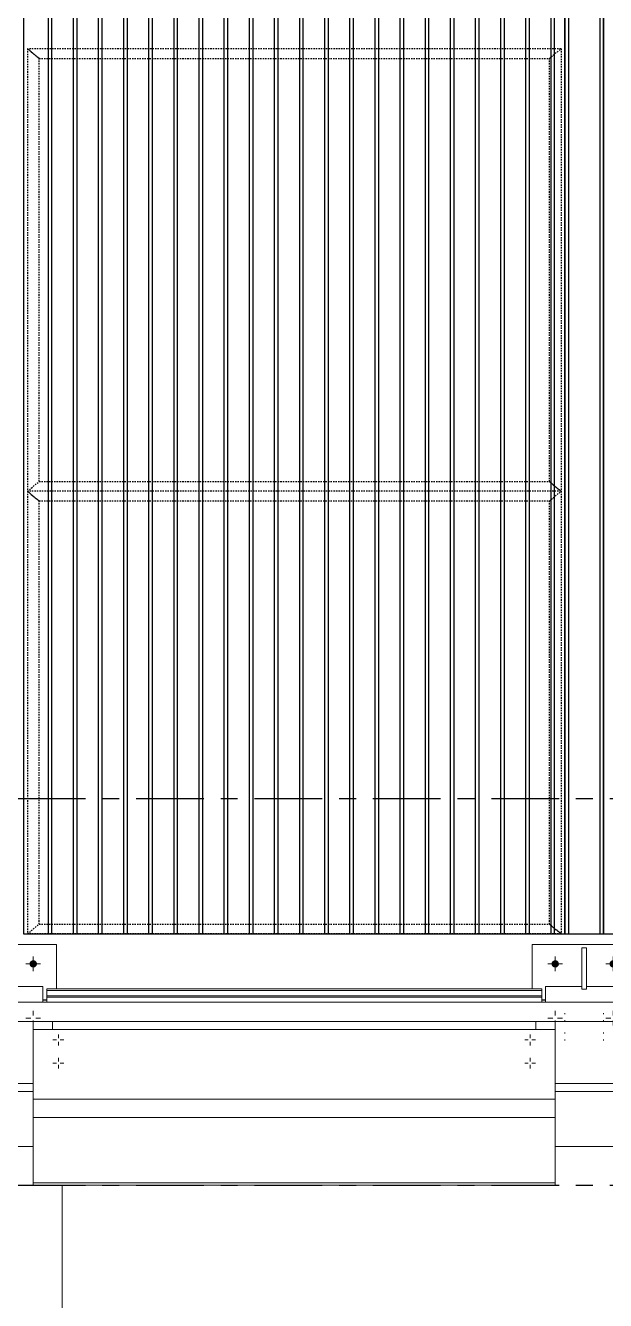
# Model space of a CAD drawing. Header units: millimetres. Extents: x 3774 to 718460, y -768339 to 192544.
# Drawn here: x 438511 to 440011, y -728615 to -725317 of the extents above; entities that cross this region are included whole.
import ezdxf
from ezdxf.xclip import XClip

# ---------------------------------------------------------------- set-up
doc = ezdxf.new("R2010")
doc.units = ezdxf.units.MM
doc.header["$XCLIPFRAME"] = 0
doc.set_wipeout_variables(frame=1)
for name, pattern in [('TA_GL_000.70000', [1.925, 0.7, -0.175, 0.175, -0.175, 0.7]), ('TA_HL_001.00000', [6.5, 3.55, -2.95]), ('XKITLINE00', [0]), ('XKITLINE02', [4, 2, -2])]:
    doc.linetypes.add(name, pattern=pattern)
for name, color, linetype in [('000 - 0_SYM_DWG_GRIDLINE_MAIN_COLOR_251', 7, 'Continuous'), ('010 - ASPG_EXTR_MAIN_COLOR_2', 7, 'Continuous'), ('010 - ASPG_EXTR_WIPEOUT_', 7, 'Continuous'), ('010 - ASPG_FRAMING_MAIN_COLOR_1', 7, 'Continuous'), ('010 - ASPG_FRAMING_SUB_COLOR_2', 7, 'Continuous'), ('010 - ASPG_FRAMING_SUB_COLOR_3', 7, 'Continuous')]:
    doc.layers.add(name, color=color, linetype=linetype)
doc.layers.add('Bolt', color=7, linetype='Continuous', lineweight=0)
doc.layers.add('Part', color=7, linetype='Continuous', lineweight=0)
doc.styles.add('TA', font='', dxfattribs={"height": 4.5})
doc.styles.get('TA').set_extended_font_data('Cordia New')

# ---------------------------------------------------------------- blocks, each defined once
blk = doc.blocks.new('*A6363518')
at = {"layer": 'Part', "color": 7, "linetype": 'XKITLINE00', "lineweight": 0}
for p, q in [((2328.169484, -128.668902), (2192.969406, -128.668902)), ((2328.169484, -129.068902), (2192.969406, -129.068902))]:
    blk.add_line(p, q, dxfattribs=at)
blk = doc.blocks.new('*A6373519')
at = {"layer": 'Part', "color": 7, "linetype": 'XKITLINE00', "lineweight": 0}
for p, q in [((2328.969518, -124.453462), (2179.563596, -124.453462)), ((2286.969484, -131.653462), (2288.169484, -131.653462)), ((2298.969484, -131.653462), (2300.169484, -131.653462))]:
    blk.add_line(p, q, dxfattribs=at)
blk = doc.blocks.new('*A13394221')
at = {"layer": 'Part', "color": 7, "linetype": 'XKITLINE00', "lineweight": 0}
blk.add_line((2288.769525, -124.453462), (2288.769525, -87.253462), dxfattribs=at)
blk = doc.blocks.new('*A13404222')
at = {"layer": 'Part', "color": 7, "linetype": 'XKITLINE00', "lineweight": 0}
for p, q in [((2290.969603, -116.053462), (2290.969603, -104.621462)), ((2291.769603, -116.053462), (2291.769603, -104.621462)), ((2290.969603, -124.133462), (2290.969603, -116.621462)), ((2291.769603, -124.133462), (2291.769603, -116.621462)), ((2290.969603, -124.133462), (2291.769603, -124.133462))]:
    blk.add_line(p, q, dxfattribs=at)
blk = doc.blocks.new('*A13414223')
at = {"layer": 'Part', "color": 7, "linetype": 'XKITLINE00', "lineweight": 0}
for p, q in [((2298.76952, -128.344459), (2299.52152, -128.344459)), ((2298.76952, -128.668902), (2298.76952, -128.344459)), ((2299.61752, -128.344459), (2300.36952, -128.344459)), ((2300.36952, -128.668902), (2300.36952, -128.344459))]:
    blk.add_line(p, q, dxfattribs=at)
blk = doc.blocks.new('*A13434225')
at = {"layer": 'Part', "color": 7, "linetype": 'XKITLINE00', "lineweight": 0}
for p, q in [((2288.169484, -131.053462), (2288.169484, -129.233462)), ((2298.969484, -129.233462), (2288.169484, -129.233462)), ((2298.969484, -132.405462), (2298.969484, -129.233462)), ((2288.169484, -130.67527), (2298.969484, -130.67527)), ((2288.169484, -131.053462), (2288.169484, -132.453462)), ((2298.969484, -131.053462), (2288.169484, -131.053462)), ((2288.169484, -132.405462), (2298.969484, -132.405462)), ((2298.969484, -132.453462), (2288.169484, -132.453462)), ((2298.969484, -132.405462), (2298.969484, -132.453462))]:
    blk.add_line(p, q, dxfattribs=at)
blk = doc.blocks.new('*A13444226')
at = {"layer": 'Part', "color": 7, "linetype": 'XKITLINE00', "lineweight": 0}
for p, q in [((2288.44952, -128.391525), (2288.44952, -128.535285)), ((2288.44952, -128.391525), (2298.68952, -128.391525)), ((2288.44952, -128.422926), (2298.68952, -128.422926)), ((2298.68952, -128.391525), (2298.68952, -128.535285)), ((2288.36952, -128.619931), (2288.44952, -128.619931)), ((2288.36952, -128.622652), (2288.44952, -128.622652)), ((2298.68952, -128.619931), (2298.76952, -128.619931)), ((2298.68952, -128.622652), (2298.76952, -128.622652))]:
    blk.add_line(p, q, dxfattribs=at)
blk = doc.blocks.new('*A13474229')
at = {"layer": 'Part', "color": 7, "linetype": 'XKITLINE00', "lineweight": 0}
for p, q in [((2288.44952, -128.668902), (2288.44952, -128.535285)), ((2288.44952, -128.535285), (2298.68952, -128.535285)), ((2288.44952, -128.566686), (2298.68952, -128.566686)), ((2298.68952, -128.535285), (2298.68952, -128.668902))]:
    blk.add_line(p, q, dxfattribs=at)
blk = doc.blocks.new('*A13484230')
at = {"layer": 'Part', "color": 7, "linetype": 'XKITLINE00', "lineweight": 0}
for p, q in [((2291.305603, -124.173462), (2290.865603, -124.173462)), ((2290.865603, -124.173462), (2290.865603, -124.213462)), ((2291.305603, -124.133462), (2291.305603, -124.173462)), ((2291.345603, -124.213462), (2291.345603, -124.133462))]:
    blk.add_line(p, q, dxfattribs=at)
blk = doc.blocks.new('*A13494231')
at = {"layer": 'Part', "color": 7, "linetype": 'XKITLINE00', "lineweight": 0}
for p, q in [((2290.329603, -124.453462), (2290.489603, -124.293462)), ((2290.489603, -124.293462), (2292.249603, -124.293462)), ((2292.249603, -124.293462), (2292.409603, -124.453462))]:
    blk.add_line(p, q, dxfattribs=at)
blk = doc.blocks.new('*A13504232')
at = {"layer": 'Part', "color": 7, "linetype": 'XKITLINE00', "lineweight": 0}
for p, q in [((2292.249603, -124.213462), (2290.489603, -124.213462)), ((2290.489603, -124.213462), (2290.489603, -124.293462)), ((2292.249603, -124.213462), (2292.249603, -124.293462)), ((2292.249603, -124.293462), (2290.489603, -124.293462))]:
    blk.add_line(p, q, dxfattribs=at)
blk = doc.blocks.new('*A13514233')
at = {"layer": 'Part', "color": 7, "linetype": 'XKITLINE00', "lineweight": 0}
for p, q in [((2298.489552, -127.474849), (2300.649552, -127.474849)), ((2298.489552, -128.391525), (2298.489552, -127.474849)), ((2300.649552, -127.474849), (2300.649552, -128.391525)), ((2298.969484, -130.514849), (2300.169484, -130.514849))]:
    blk.add_line(p, q, dxfattribs=at)
blk = doc.blocks.new('*A13524234')
at = {"layer": 'Part', "color": 7, "linetype": 'XKITLINE00', "lineweight": 0}
for p, q in [((2299.61752, -127.544569), (2299.52152, -127.544569)), ((2299.52152, -128.395979), (2299.52152, -127.544569)), ((2299.61752, -128.395979), (2299.61752, -127.544569)), ((2299.61752, -128.395979), (2299.52152, -128.395979))]:
    blk.add_line(p, q, dxfattribs=at)
blk = doc.blocks.new('*A13544236')
at = {"layer": 'Part', "color": 7, "linetype": 'XKITLINE00', "lineweight": 0}
for p, q in [((2286.489552, -127.474849), (2288.649552, -127.474849)), ((2286.489552, -128.391525), (2286.489552, -127.474849)), ((2288.649552, -127.474849), (2288.649552, -128.391525)), ((2286.969484, -130.514849), (2288.169484, -130.514849))]:
    blk.add_line(p, q, dxfattribs=at)
blk = doc.blocks.new('*A13564238')
at = {"layer": 'Part', "color": 7, "linetype": 'XKITLINE00', "lineweight": 0}
for p, q in [((2298.569484, -129.068902), (2288.569406, -129.068902)), ((2288.569406, -129.068902), (2288.569406, -129.233462)), ((2298.569484, -129.233462), (2298.569484, -129.068902))]:
    blk.add_line(p, q, dxfattribs=at)
blk = doc.blocks.new('*A13574239')
at = {"layer": 'Part', "color": 7, "linetype": 'XKITLINE00', "lineweight": 0}
for p, q in [((2298.969484, -129.069203), (2300.169406, -129.069203)), ((2298.969484, -130.349203), (2300.169484, -130.349203))]:
    blk.add_line(p, q, dxfattribs=at)
blk = doc.blocks.new('*A13594241')
at = {"layer": 'Part', "color": 7, "linetype": 'XKITLINE00', "lineweight": 0}
for p, q in [((2298.569484, -129.068902), (2298.969484, -129.068902)), ((2298.569484, -129.233462), (2298.569484, -129.068902)), ((2298.969484, -129.068902), (2298.969484, -129.233462))]:
    blk.add_line(p, q, dxfattribs=at)
blk = doc.blocks.new('*A13604242')
at = {"layer": 'Part', "color": 7, "linetype": 'XKITLINE00', "lineweight": 0}
for p, q in [((2286.969484, -129.069203), (2288.169406, -129.069203)), ((2286.969484, -130.349203), (2288.169484, -130.349203))]:
    blk.add_line(p, q, dxfattribs=at)
blk = doc.blocks.new('*A13614243')
at = {"layer": 'Part', "color": 7, "linetype": 'XKITLINE00', "lineweight": 0}
for p, q in [((2288.569406, -129.068902), (2288.169406, -129.068902)), ((2288.169406, -129.068902), (2288.169406, -129.233462)), ((2288.569406, -129.233462), (2288.569406, -129.068902))]:
    blk.add_line(p, q, dxfattribs=at)
blk = doc.blocks.new('*A13634245')
at = {"layer": 'Part', "color": 7, "linetype": 'XKITLINE00', "lineweight": 0}
for p, q in [((2290.969603, -116.573462), (2290.969603, -116.621462)), ((2290.969603, -116.621462), (2291.769603, -116.621462)), ((2291.769603, -116.621462), (2291.769603, -116.573462))]:
    blk.add_line(p, q, dxfattribs=at)
blk = doc.blocks.new('*A13644246')
at = {"layer": 'Part', "color": 7, "linetype": 'XKITLINE00', "lineweight": 0}
for p, q in [((2291.345603, -117.421462), (2291.345603, -116.621462)), ((2291.345603, -116.621462), (2291.393603, -116.621462)), ((2291.393603, -117.421462), (2291.393603, -116.621462)), ((2291.345603, -116.861462), (2291.393603, -116.861462)), ((2291.345603, -117.421462), (2291.393603, -117.421462))]:
    blk.add_line(p, q, dxfattribs=at)
blk = doc.blocks.new('*A13734255')
at = {"layer": 'Bolt'}
for points in [[(2298.894, -127.867), (2298.895, -127.86), (2298.897, -127.853), (2298.899, -127.846), (2298.903, -127.839), (2298.906, -127.833), (2298.911, -127.827), (2298.916, -127.821), (2298.921, -127.816), (2298.927, -127.812), (2298.934, -127.808), (2298.94, -127.805), (2298.947, -127.802), (2298.955, -127.8), (2298.962, -127.799), (2298.97, -127.799), (2298.977, -127.799), (2298.984, -127.8), (2298.992, -127.802), (2298.999, -127.805), (2299.005, -127.808), (2299.012, -127.812), (2299.018, -127.816), (2299.023, -127.821), (2299.028, -127.827), (2299.033, -127.833), (2299.037, -127.839), (2299.04, -127.846), (2299.042, -127.853), (2299.044, -127.86), (2299.045, -127.867), (2299.046, -127.875), (2299.045, -127.882), (2299.044, -127.89), (2299.042, -127.897), (2299.04, -127.904), (2299.037, -127.911), (2299.033, -127.917), (2299.028, -127.923), (2299.023, -127.929), (2299.018, -127.934), (2299.012, -127.938), (2299.005, -127.942), (2298.999, -127.945), (2298.992, -127.948), (2298.984, -127.949), (2298.977, -127.95), (2298.97, -127.951), (2298.962, -127.95), (2298.955, -127.949), (2298.947, -127.948), (2298.94, -127.945), (2298.934, -127.942), (2298.927, -127.938), (2298.921, -127.934), (2298.916, -127.929), (2298.911, -127.923), (2298.906, -127.917), (2298.903, -127.911), (2298.899, -127.904), (2298.897, -127.897), (2298.895, -127.89), (2298.894, -127.882), (2298.894, -127.875)], [(2300.094, -127.867), (2300.095, -127.86), (2300.097, -127.853), (2300.099, -127.846), (2300.103, -127.839), (2300.106, -127.833), (2300.111, -127.827), (2300.116, -127.821), (2300.121, -127.816), (2300.127, -127.812), (2300.134, -127.808), (2300.14, -127.805), (2300.147, -127.802), (2300.155, -127.8), (2300.162, -127.799), (2300.17, -127.799), (2300.177, -127.799), (2300.184, -127.8), (2300.192, -127.802), (2300.199, -127.805), (2300.205, -127.808), (2300.212, -127.812), (2300.218, -127.816), (2300.223, -127.821), (2300.228, -127.827), (2300.233, -127.833), (2300.237, -127.839), (2300.24, -127.846), (2300.242, -127.853), (2300.244, -127.86), (2300.245, -127.867), (2300.246, -127.875), (2300.245, -127.882), (2300.244, -127.89), (2300.242, -127.897), (2300.24, -127.904), (2300.237, -127.911), (2300.233, -127.917), (2300.228, -127.923), (2300.223, -127.929), (2300.218, -127.934), (2300.212, -127.938), (2300.205, -127.942), (2300.199, -127.945), (2300.192, -127.948), (2300.184, -127.949), (2300.177, -127.95), (2300.17, -127.951), (2300.162, -127.95), (2300.155, -127.949), (2300.147, -127.948), (2300.14, -127.945), (2300.134, -127.942), (2300.127, -127.938), (2300.121, -127.934), (2300.116, -127.929), (2300.111, -127.923), (2300.106, -127.917), (2300.103, -127.911), (2300.099, -127.904), (2300.097, -127.897), (2300.095, -127.89), (2300.094, -127.882), (2300.094, -127.875)]]:
    blk.add_hatch(color=7, dxfattribs=at).paths.add_polyline_path(points, flags=17)
at = {"layer": 'Bolt', "color": 7, "linetype": 'XKITLINE00', "lineweight": 0}
for p, q in [((2298.818, -127.875), (2299.122, -127.875)), ((2298.97, -128.027), (2298.97, -127.723)), ((2300.018, -127.875), (2300.322, -127.875)), ((2300.17, -128.027), (2300.17, -127.723)), ((2298.818, -128.995), (2298.919, -128.995)), ((2298.97, -128.843), (2298.97, -128.944)), ((2299.122, -128.995), (2299.02, -128.995)), ((2300.018, -128.995), (2300.119, -128.995)), ((2300.17, -128.843), (2300.17, -128.944)), ((2300.322, -128.995), (2300.22, -128.995)), ((2298.97, -129.147), (2298.97, -129.046)), ((2300.17, -129.147), (2300.17, -129.046))]:
    blk.add_line(p, q, dxfattribs=at)
blk = doc.blocks.new('*A13744256')
at = {"layer": 'Bolt', "color": 7, "linetype": 'XKITLINE02', "lineweight": 0}
for p, q in [((2299.16952, -128.896369), (2299.16952, -128.916299)), ((2299.16952, -129.295829), (2299.16952, -129.315758))]:
    blk.add_line(p, q, dxfattribs=at)
blk = doc.blocks.new('*A13754257')
at = {"layer": 'Bolt', "color": 7, "linetype": 'XKITLINE02', "lineweight": 0}
for p, q in [((2299.96953, -128.896369), (2299.96953, -128.916299)), ((2299.96953, -129.295829), (2299.96953, -129.315758))]:
    blk.add_line(p, q, dxfattribs=at)
blk = doc.blocks.new('*A13764258')
at = {"layer": 'Bolt'}
for points in [[(2290.786, -124.213), (2290.786, -124.293), (2290.674, -124.293), (2290.674, -124.213)], [(2292.066, -124.213), (2292.066, -124.293), (2291.954, -124.293), (2291.954, -124.213)]]:
    blk.add_hatch(color=7, dxfattribs=at).paths.add_polyline_path(points, flags=17)
at = {"layer": 'Bolt', "color": 7, "linetype": 'XKITLINE00', "lineweight": 0}
for p, q in [((2290.73, -124.357), (2290.73, -124.013)), ((2292.01, -124.357), (2292.01, -124.013)), ((2290.674, -124.293), (2290.674, -124.213)), ((2290.786, -124.293), (2290.786, -124.213)), ((2291.954, -124.293), (2291.954, -124.213)), ((2292.066, -124.293), (2292.066, -124.213))]:
    blk.add_line(p, q, dxfattribs=at)
blk = doc.blocks.new('*A13774259')
at = {"layer": 'Bolt', "color": 7, "linetype": 'XKITLINE02', "lineweight": 0}
for p, q in [((2291.456963, -123.933462), (2291.113603, -123.933462)), ((2291.345603, -123.877462), (2291.305603, -123.877462)), ((2291.345603, -123.989462), (2291.305603, -123.989462)), ((2291.393603, -123.877462), (2291.345603, -123.877462)), ((2291.393603, -123.989462), (2291.345603, -123.989462))]:
    blk.add_line(p, q, dxfattribs=at)
blk = doc.blocks.new('*A13784260')
at = {"layer": 'Bolt', "color": 7, "linetype": 'XKITLINE02', "lineweight": 0}
for p, q in [((2299.16952, -129.040129), (2299.16952, -129.060059)), ((2299.16952, -129.439589), (2299.16952, -129.459518))]:
    blk.add_line(p, q, dxfattribs=at)
blk = doc.blocks.new('*A13794261')
at = {"layer": 'Bolt', "color": 7, "linetype": 'XKITLINE02', "lineweight": 0}
for p, q in [((2299.96953, -129.040129), (2299.96953, -129.060059)), ((2299.96953, -129.439589), (2299.96953, -129.459518))]:
    blk.add_line(p, q, dxfattribs=at)
blk = doc.blocks.new('*A13824264')
at = {"layer": 'Bolt'}
for points in [[(2286.894, -127.867), (2286.895, -127.86), (2286.897, -127.853), (2286.899, -127.846), (2286.903, -127.839), (2286.906, -127.833), (2286.911, -127.827), (2286.916, -127.821), (2286.921, -127.816), (2286.927, -127.812), (2286.934, -127.808), (2286.94, -127.805), (2286.947, -127.802), (2286.955, -127.8), (2286.962, -127.799), (2286.97, -127.799), (2286.977, -127.799), (2286.984, -127.8), (2286.992, -127.802), (2286.999, -127.805), (2287.005, -127.808), (2287.012, -127.812), (2287.018, -127.816), (2287.023, -127.821), (2287.028, -127.827), (2287.033, -127.833), (2287.037, -127.839), (2287.04, -127.846), (2287.042, -127.853), (2287.044, -127.86), (2287.045, -127.867), (2287.046, -127.875), (2287.045, -127.882), (2287.044, -127.89), (2287.042, -127.897), (2287.04, -127.904), (2287.037, -127.911), (2287.033, -127.917), (2287.028, -127.923), (2287.023, -127.929), (2287.018, -127.934), (2287.012, -127.938), (2287.005, -127.942), (2286.999, -127.945), (2286.992, -127.948), (2286.984, -127.949), (2286.977, -127.95), (2286.97, -127.951), (2286.962, -127.95), (2286.955, -127.949), (2286.947, -127.948), (2286.94, -127.945), (2286.934, -127.942), (2286.927, -127.938), (2286.921, -127.934), (2286.916, -127.929), (2286.911, -127.923), (2286.906, -127.917), (2286.903, -127.911), (2286.899, -127.904), (2286.897, -127.897), (2286.895, -127.89), (2286.894, -127.882), (2286.894, -127.875)], [(2288.094, -127.867), (2288.095, -127.86), (2288.097, -127.853), (2288.099, -127.846), (2288.103, -127.839), (2288.106, -127.833), (2288.111, -127.827), (2288.116, -127.821), (2288.121, -127.816), (2288.127, -127.812), (2288.134, -127.808), (2288.14, -127.805), (2288.147, -127.802), (2288.155, -127.8), (2288.162, -127.799), (2288.17, -127.799), (2288.177, -127.799), (2288.184, -127.8), (2288.192, -127.802), (2288.199, -127.805), (2288.205, -127.808), (2288.212, -127.812), (2288.218, -127.816), (2288.223, -127.821), (2288.228, -127.827), (2288.233, -127.833), (2288.237, -127.839), (2288.24, -127.846), (2288.242, -127.853), (2288.244, -127.86), (2288.245, -127.867), (2288.246, -127.875), (2288.245, -127.882), (2288.244, -127.89), (2288.242, -127.897), (2288.24, -127.904), (2288.237, -127.911), (2288.233, -127.917), (2288.228, -127.923), (2288.223, -127.929), (2288.218, -127.934), (2288.212, -127.938), (2288.205, -127.942), (2288.199, -127.945), (2288.192, -127.948), (2288.184, -127.949), (2288.177, -127.95), (2288.17, -127.951), (2288.162, -127.95), (2288.155, -127.949), (2288.147, -127.948), (2288.14, -127.945), (2288.134, -127.942), (2288.127, -127.938), (2288.121, -127.934), (2288.116, -127.929), (2288.111, -127.923), (2288.106, -127.917), (2288.103, -127.911), (2288.099, -127.904), (2288.097, -127.897), (2288.095, -127.89), (2288.094, -127.882), (2288.094, -127.875)]]:
    blk.add_hatch(color=7, dxfattribs=at).paths.add_polyline_path(points, flags=17)
at = {"layer": 'Bolt', "color": 7, "linetype": 'XKITLINE00', "lineweight": 0}
for p, q in [((2286.818, -127.875), (2287.122, -127.875)), ((2286.97, -128.027), (2286.97, -127.723)), ((2288.018, -127.875), (2288.322, -127.875)), ((2288.17, -128.027), (2288.17, -127.723)), ((2286.818, -128.995), (2286.919, -128.995)), ((2286.97, -128.843), (2286.97, -128.944)), ((2287.122, -128.995), (2287.02, -128.995)), ((2288.018, -128.995), (2288.119, -128.995)), ((2288.17, -128.843), (2288.17, -128.944)), ((2288.322, -128.995), (2288.22, -128.995)), ((2286.97, -129.147), (2286.97, -129.046)), ((2288.17, -129.147), (2288.17, -129.046))]:
    blk.add_line(p, q, dxfattribs=at)
blk = doc.blocks.new('*A13874269')
at = {"layer": 'Bolt', "color": 7, "linetype": 'XKITLINE00', "lineweight": 0}
for p, q in [((2298.33752, -129.449286), (2298.412112, -129.449286)), ((2298.44952, -129.337286), (2298.44952, -129.411878)), ((2298.44952, -129.561286), (2298.44952, -129.486694)), ((2298.56152, -129.449286), (2298.486928, -129.449286)), ((2298.44952, -129.817286), (2298.44952, -129.891878)), ((2298.33752, -129.929286), (2298.412112, -129.929286)), ((2298.44952, -130.041286), (2298.44952, -129.966694)), ((2298.56152, -129.929286), (2298.486928, -129.929286))]:
    blk.add_line(p, q, dxfattribs=at)
blk = doc.blocks.new('*A13884270')
at = {"layer": 'Bolt', "color": 7, "linetype": 'XKITLINE00', "lineweight": 0}
for p, q in [((2288.57752, -129.449286), (2288.652112, -129.449286)), ((2288.68952, -129.337286), (2288.68952, -129.411878)), ((2288.68952, -129.561286), (2288.68952, -129.486694)), ((2288.80152, -129.449286), (2288.726928, -129.449286)), ((2288.68952, -129.817286), (2288.68952, -129.891878)), ((2288.57752, -129.929286), (2288.652112, -129.929286)), ((2288.68952, -130.041286), (2288.68952, -129.966694)), ((2288.80152, -129.929286), (2288.726928, -129.929286))]:
    blk.add_line(p, q, dxfattribs=at)
blk = doc.blocks.new('*A13904272')
at = {"layer": 'Bolt'}
for points in [[(2291.074, -116.573), (2291.074, -116.525), (2291.186, -116.525), (2291.186, -116.573)], [(2291.074, -116.621), (2291.074, -116.573), (2291.186, -116.573), (2291.186, -116.621)], [(2291.554, -116.573), (2291.554, -116.525), (2291.666, -116.525), (2291.666, -116.573)], [(2291.554, -116.621), (2291.554, -116.573), (2291.666, -116.573), (2291.666, -116.621)]]:
    blk.add_hatch(color=7, dxfattribs=at).paths.add_polyline_path(points, flags=17)
at = {"layer": 'Bolt', "color": 7, "linetype": 'XKITLINE00', "lineweight": 0}
for p, q in [((2291.13, -116.685), (2291.13, -116.341)), ((2291.61, -116.685), (2291.61, -116.341)), ((2291.074, -116.573), (2291.074, -116.525)), ((2291.074, -116.621), (2291.074, -116.573)), ((2291.186, -116.573), (2291.186, -116.525)), ((2291.186, -116.621), (2291.186, -116.573)), ((2291.554, -116.573), (2291.554, -116.525)), ((2291.554, -116.621), (2291.554, -116.573)), ((2291.666, -116.573), (2291.666, -116.525)), ((2291.666, -116.621), (2291.666, -116.573))]:
    blk.add_line(p, q, dxfattribs=at)
blk = doc.blocks.new('*A14234305')
at = {"layer": 'Part', "color": 7, "linetype": 'XKITLINE00', "lineweight": 0}
for p, q in [((2286.369525, -157.253462), (2286.369525, -132.453462)), ((2288.769525, -157.253462), (2288.769525, -132.453462))]:
    blk.add_line(p, q, dxfattribs=at)
blk = doc.blocks.new('*A14244306')
at = {"layer": 'Part', "color": 7, "linetype": 'XKITLINE00', "lineweight": 0}
for p, q in [((2286.76952, -128.344459), (2287.52152, -128.344459)), ((2286.76952, -128.668902), (2286.76952, -128.344459)), ((2287.61752, -128.344459), (2288.36952, -128.344459)), ((2288.36952, -128.668902), (2288.36952, -128.344459))]:
    blk.add_line(p, q, dxfattribs=at)
blk = doc.blocks.new('*A14674349')
at = {"layer": 'Part', "color": 7, "linetype": 'XKITLINE00', "lineweight": 0}
for p, q in [((2328.809518, -116.053462), (2288.969552, -116.053462)), ((2288.969552, -116.573462), (2288.969552, -116.053462)), ((2328.809518, -116.573462), (2288.969552, -116.573462))]:
    blk.add_line(p, q, dxfattribs=at)
blk = doc.blocks.new('W-1-PP19-SE-ENT3_20260407-111149_PP19_ENT3_SE_ELE3')
at = {"color": 7, "lineweight": 0, "xscale": 125, "yscale": 125, "zscale": 125}
for name in ['*A13394221', '*A13404222', '*A14674349', '*A13634245', '*A13904272', '*A13644246', '*A13774259', '*A13504232', '*A13764258', '*A13484230', '*A6373519', '*A13494231', '*A13544236', '*A13514233', '*A13524234', '*A13824264', '*A13734255', '*A14244306', '*A13444226', '*A13414223', '*A6363518', '*A13474229', '*A13744256', '*A13754257', '*A13604242', '*A13614243', '*A13434225', '*A13564238', '*A13594241', '*A13574239', '*A13784260', '*A13794261', '*A13884270', '*A13874269', '*A14234305']:
    blk.add_blockref(name, (-296446.190625, 122106.68275), dxfattribs=at)
blk = doc.blocks.new('*U5908')
at = {"layer": '000 - 0_SYM_DWG_GRIDLINE_MAIN_COLOR_251', "color": 7, "linetype": 'ByBlock', "ltscale": 5}
blk.add_line((10, 0), (-471.236, 0), dxfattribs=at)
at = {"color": 7, "style": 'TA', "flags": 1}
blk.add_attdef('LOCATION', (6, -6), '', height=4.5, rotation=270, dxfattribs=at)
blk = doc.blocks.new('W-1-PP19-SE-ENT3_20260407-142507PP19_ENT3_ELE1_DIMS_2')
at = {"layer": '000 - 0_SYM_DWG_GRIDLINE_MAIN_COLOR_251', "color": 7, "linetype": 'TA_GL_000.70000', "xscale": 50.00000000000003, "yscale": 50.00000000000003, "zscale": 50.00000000000003, "rotation": 180}
blk.add_blockref('*U5908', (-12415.2, 106550), dxfattribs=at)
blk = doc.blocks.new('*U8047')
at = {"layer": '010 - ASPG_FRAMING_SUB_COLOR_3', "color": 7, "linetype": 'ByBlock'}
for points in [[(0, 0), (0, 1380), (25, 1350), (25, 30), (0, 0)], [(1145, 1380), (0, 1380), (25, 1350), (1120, 1350)], [(1145, 0), (1145, 1380), (1120, 1350), (1120, 30), (1145, 0)], [(25, 30), (1120, 30), (1145, 0), (0, 0), (25, 30)]]:
    blk.add_lwpolyline(points, close=True, dxfattribs=at)
blk = doc.blocks.new('*U5929')
at = {"color": 7}
blk.add_wipeout([(50, 0), (1450, 0), (1450, 8350), (50, 8350)], dxfattribs=at).dxf.layer = '010 - ASPG_EXTR_WIPEOUT_'
at = {"layer": '010 - ASPG_EXTR_MAIN_COLOR_2', "color": 7}
for points in [[(113.3, 0), (123.5, 0), (123.5, 8350), (113.3, 8350)], [(178.3, 0), (188.5, 0), (188.5, 8350), (178.3, 8350)], [(243.3, 0), (253.5, 0), (253.5, 8350), (243.3, 8350)], [(308.3, 0), (318.5, 0), (318.5, 8350), (308.3, 8350)], [(373.3, 0), (383.5, 0), (383.5, 8350), (373.3, 8350)], [(438.3, 0), (448.5, 0), (448.5, 8350), (438.3, 8350)], [(503.3, 0), (513.5, 0), (513.5, 8350), (503.3, 8350)], [(568.3, 0), (578.5, 0), (578.5, 8350), (568.3, 8350)], [(633.3, 0), (643.5, 0), (643.5, 8350), (633.3, 8350)], [(698.3, 0), (708.5, 0), (708.5, 8350), (698.3, 8350)], [(763.3, 0), (773.5, 0), (773.5, 8350), (763.3, 8350)], [(828.3, 0), (838.5, 0), (838.5, 8350), (828.3, 8350)], [(893.3, 0), (903.5, 0), (903.5, 8350), (893.3, 8350)], [(958.3, 0), (968.5, 0), (968.5, 8350), (958.3, 8350)], [(1023.3, 0), (1033.5, 0), (1033.5, 8350), (1023.3, 8350)], [(1088.3, 0), (1098.5, 0), (1098.5, 8350), (1088.3, 8350)], [(1153.3, 0), (1163.5, 0), (1163.5, 8350), (1153.3, 8350)], [(1218.3, 0), (1228.5, 0), (1228.5, 8350), (1218.3, 8350)], [(1283.3, 0), (1293.5, 0), (1293.5, 8350), (1283.3, 8350)], [(1348.3, 0), (1358.5, 0), (1358.5, 8350), (1348.3, 8350)], [(1413.3, 0), (1423.5, 0), (1423.5, 8350), (1413.3, 8350)]]:
    blk.add_lwpolyline(points, close=True, dxfattribs=at)
at = {"layer": '010 - ASPG_FRAMING_SUB_COLOR_2', "color": 7}
blk.add_lwpolyline([(50, 0), (1450, 0), (1450, 8350), (50, 8350)], close=True, dxfattribs=at)
at = {"color": 7}
blk.add_wipeout([(1450, 0), (1550, 0), (1550, 8350), (1450, 8350)], dxfattribs=at).dxf.layer = '010 - ASPG_EXTR_WIPEOUT_'
at = {"layer": '010 - ASPG_FRAMING_MAIN_COLOR_1', "color": 7}
for points in [[(1450, 0), (1460, 0), (1460, 8350), (1450, 8350)], [(1540, 0), (1550, 0), (1550, 8350), (1540, 8350)]]:
    blk.add_lwpolyline(points, close=True, dxfattribs=at)
at = {"layer": '010 - ASPG_FRAMING_SUB_COLOR_2', "color": 7}
blk.add_lwpolyline([(1450, 0), (1550, 0), (1550, 8350), (1450, 8350)], close=True, dxfattribs=at)
blk = doc.blocks.new('*U5927')
at = {"color": 7}
blk.add_wipeout([(50, 0), (1450, 0), (1450, 8350), (50, 8350)], dxfattribs=at).dxf.layer = '010 - ASPG_EXTR_WIPEOUT_'
at = {"layer": '010 - ASPG_FRAMING_SUB_COLOR_2', "color": 7}
blk.add_lwpolyline([(50, 0), (1450, 0), (1450, 8350), (50, 8350)], close=True, dxfattribs=at)
at = {"color": 7}
blk.add_wipeout([(-50, 0), (50, 0), (50, 8350), (-50, 8350)], dxfattribs=at).dxf.layer = '010 - ASPG_EXTR_WIPEOUT_'
at = {"layer": '010 - ASPG_FRAMING_MAIN_COLOR_1', "color": 7}
for points in [[(-50, 0), (-40, 0), (-40, 8350), (-50, 8350)], [(40, 0), (50, 0), (50, 8350), (40, 8350)]]:
    blk.add_lwpolyline(points, close=True, dxfattribs=at)
at = {"layer": '010 - ASPG_FRAMING_SUB_COLOR_2', "color": 7}
blk.add_lwpolyline([(-50, 0), (50, 0), (50, 8350), (-50, 8350)], close=True, dxfattribs=at)

msp = doc.modelspace()

# ---------------------------------------------------------------- block references
at = {"color": 7}
ref = msp.add_blockref('W-1-PP19-SE-ENT3_20260407-111149_PP19_ENT3_SE_ELE3', (448956.051, -833866.64), dxfattribs=at)
XClip(ref).set_block_clipping_path([(-12000.0004375063, 99820.555271939), (12229.3280822252, 118947.6656106847)])

# ---------------------------------------------------------------- next in the draw order: block references
msp.add_blockref('*U5929', (438456.051, -727666.64), dxfattribs=at)
at = {"layer": '000 - 0_SYM_DWG_GRIDLINE_MAIN_COLOR_251', "color": 7, "linetype": 'TA_GL_000.70000', "xscale": 50.00000000000003, "yscale": 50.00000000000003, "zscale": 50.00000000000003, "rotation": 180}
msp.add_blockref('*U5908', (436540.858, -728316.64), dxfattribs=at)

# ---------------------------------------------------------------- next in the draw order: block references
at = {"color": 7}
msp.add_blockref('*U5927', (439956.051, -727666.64), dxfattribs=at)

# ---------------------------------------------------------------- next in the draw order: block references
msp.add_blockref('W-1-PP19-SE-ENT3_20260407-142507PP19_ENT3_ELE1_DIMS_2', (448956.051, -833866.64), dxfattribs=at)
at = {"color": 7, "linetype": 'TA_HL_001.00000', "rotation": 89.99999999999994}
for p in [(439896.051, -726521.64), (439896.051, -727666.64)]:
    msp.add_blockref('*U8047', p, dxfattribs=at)

doc.saveas('drawing.dxf')
